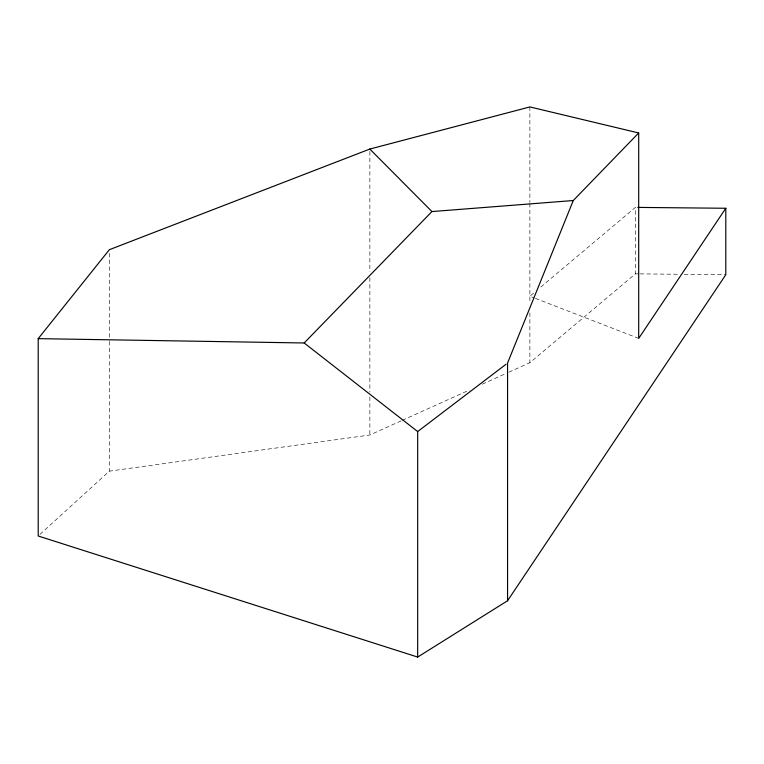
<?xml version="1.0" encoding="UTF-8"?>
<svg xmlns="http://www.w3.org/2000/svg" width="764" height="764" viewBox="0 0 764 764"><rect width="100%" height="100%" fill="white"/><g stroke="black" fill="none" stroke-linecap="round" stroke-linejoin="round"><path stroke-width="0.57" stroke-dasharray="3.82 2.86" d="M39.957 534.389L109.347 471.168L369.871 434.993L401.224 420.83M533.52 293.175L529.882 296.231L534.322 297.96M540.797 287.044L635.409 207.388L635.409 273.837L529.882 362.69L507.172 372.947M402.303 420.334L469.335 390.051M482.313 384.187L506.093 373.434M635.409 273.837L638.971 273.875M640.165 273.884L679.416 274.266M684.172 274.314L725.8 274.715M535.43 298.39L638.694 338.395M529.882 106.931L529.882 202.183M529.882 203.367L529.882 303.356M529.882 312.848L529.882 362.69M369.871 151.434L369.871 271.764M369.871 277.724L369.871 392.104M369.871 396.869L369.871 434.993M109.347 253.276L109.347 340.19M109.347 341.384L109.347 471.168"/><path stroke-width="1.15" d="M507.563 600.752L507.563 363.034L573.267 200.531L638.694 132.965L529.882 106.931L369.871 149.047L109.347 249.704L38.2 338.643L38.2 535.994L417.679 657.069L507.563 600.752L725.8 274.715L725.8 208.266L637.787 207.407M638.694 132.965L638.694 338.395L725.8 208.266M38.2 338.643L304.177 342.979L431.937 211.561L573.267 200.531M506.054 364.237L417.679 431.564L417.679 657.069M304.177 342.979L417.679 431.564M369.824 149.056L431.937 211.561"/></g></svg>
